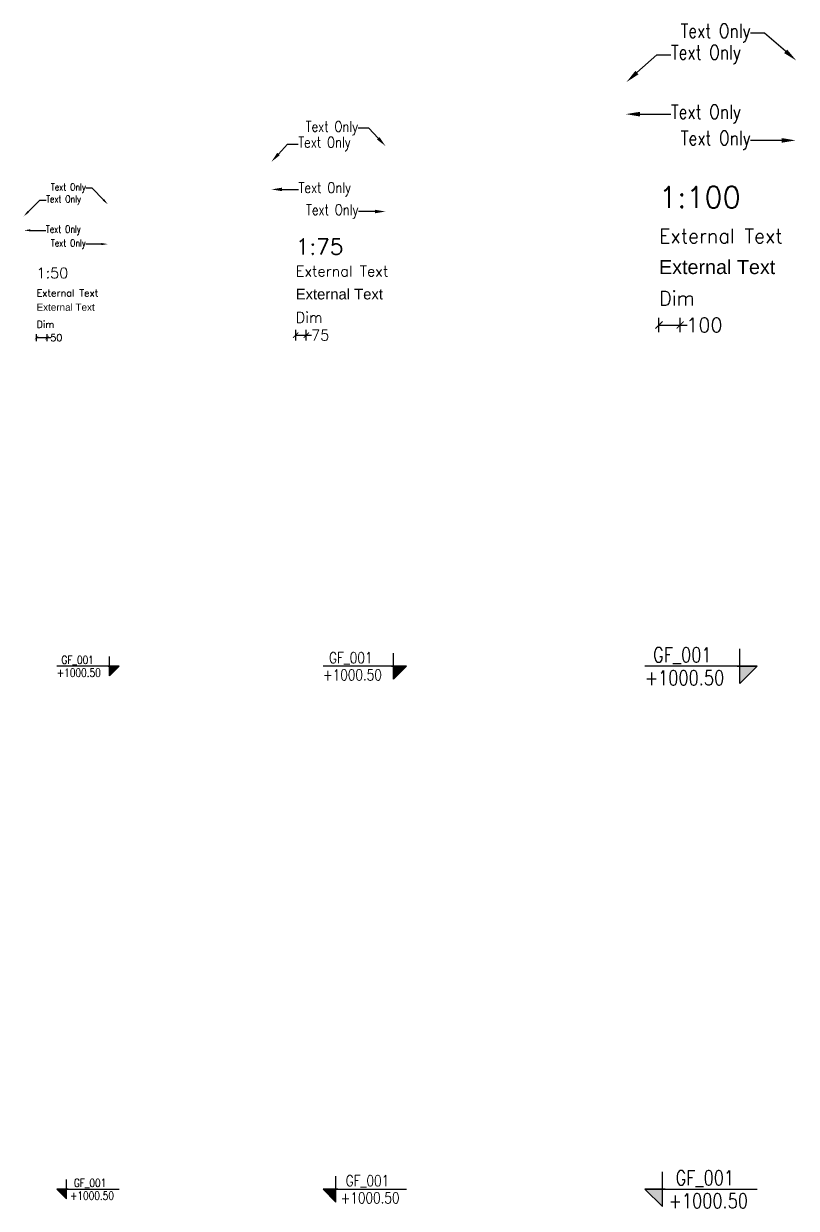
# Model space of a CAD drawing. Header units: millimetres. Extents: x 20588 to 267277, y 8853 to 162867.
# Drawn here: x 31021 to 41954, y 104691 to 121460 of the extents above; entities that cross this region are included whole.
import ezdxf
from ezdxf import colors
from ezdxf.entities.mleader import LeaderData, LeaderLine
from ezdxf.enums import TextEntityAlignment as Align
from ezdxf.math import Vec2, Vec3

# ---------------------------------------------------------------- set-up
doc = ezdxf.new("R2010")
doc.units = ezdxf.units.MM
doc.header["$MEASUREMENT"] = 0
doc.layers.get('Defpoints').update_dxf_attribs({"color": 8})
for name, color, linetype in [('Ano_Tag_Lvl', 95, 'Continuous'), ('Dim_Arc_100', 4, 'Continuous'), ('Dim_Arc_50', 4, 'Continuous'), ('Dim_Arc_75', 4, 'Continuous'), ('Hth_Section tag', 204, 'Continuous'), ('Txt_Arc', 95, 'Continuous'), ('Txt_Tag', 95, 'Continuous')]:
    doc.layers.add(name, color=color, linetype=linetype)
doc.styles.add('ARIAL', font='arial.ttf')
doc.styles.add('Jwalant', font='romans.shx', dxfattribs={"width": 0.8})
doc.styles.add('MSA_Standard', font='romans.shx')
doc.dimstyles.new('Msa_1_100', dxfattribs={"dimscale": 100, "dimtxt": 2, "dimasz": 1, "dimexe": 1, "dimexo": 0, "dimgap": 0, "dimtad": 0, "dimdec": 0, "dimzin": 0, "dimdsep": 46, "dimtxsty": 'MSA_Standard', "dimblk": 'ARCHTICK', "dimcen": 0.09, "dimclrd": 4, "dimclre": 4, "dimclrt": 6, "dimadec": 0, "dimazin": 0, "dimtfac": 1, "dimtdec": 0, "dimtofl": 0, "dimtmove": 0, "dimatfit": 3, "dimfxl": 0, "dimtolj": 1, "dimtzin": 0, "dimlwd": -1, "dimlwe": -1, "dimarcsym": 0})
doc.dimstyles.new('Msa_1_50', dxfattribs={"dimscale": 50, "dimtxt": 2, "dimasz": 1, "dimexe": 1, "dimexo": 0, "dimgap": 0, "dimtad": 0, "dimdec": 0, "dimzin": 0, "dimdsep": 46, "dimtxsty": 'MSA_Standard', "dimblk": 'ARCHTICK', "dimcen": 0.09, "dimclrd": 4, "dimclre": 4, "dimclrt": 6, "dimadec": 0, "dimazin": 0, "dimtfac": 1, "dimtdec": 0, "dimtofl": 0, "dimtmove": 0, "dimatfit": 3, "dimfxl": 0, "dimtolj": 1, "dimtzin": 0, "dimlwd": -1, "dimlwe": -1, "dimarcsym": 0})
doc.dimstyles.new('Msa_1_75', dxfattribs={"dimscale": 75, "dimtxt": 2, "dimasz": 1, "dimexe": 1, "dimexo": 0, "dimgap": 0, "dimtad": 0, "dimdec": 0, "dimzin": 0, "dimdsep": 46, "dimtxsty": 'MSA_Standard', "dimblk": 'ARCHTICK', "dimcen": 0, "dimclrd": 4, "dimclre": 4, "dimclrt": 6, "dimadec": 0, "dimazin": 0, "dimtfac": 1, "dimtdec": 0, "dimtofl": 0, "dimtmove": 0, "dimatfit": 3, "dimfxl": 0, "dimtolj": 1, "dimtzin": 0, "dimlwd": -1, "dimlwe": -1, "dimarcsym": 0})

# ---------------------------------------------------------------- blocks, each defined once
blk = doc.blocks.new('_ArchTick')
at = {"linetype": 'ByBlock', "const_width": 0.15}
blk.add_lwpolyline([(-0.5, -0.5), (0.5, 0.5)], dxfattribs=at)
blk = doc.blocks.new('*D0')
at = {"layer": 'Defpoints', "color": 0, "transparency": 16777216}
for p in [(31203, 116911), (31353, 117016), (31353, 116911)]:
    blk.add_point(p, dxfattribs=at)
at = {"layer": 'Dim_Arc_50', "color": 4, "transparency": 16777216}
for p, q in [((31203, 116966), (31203, 117066)), ((31353, 116966), (31353, 117066)), ((31203, 117016), (31353, 117016)), ((31353, 117016), (31403, 117016))]:
    blk.add_line(p, q, dxfattribs=at)
at = {"layer": 'Dim_Arc_50', "color": 4, "transparency": 16777216, "xscale": 50, "yscale": 50, "zscale": 50, "rotation": 180}
blk.add_blockref('_ArchTick', (31203, 117016), dxfattribs=at)
at = {"layer": 'Dim_Arc_50', "color": 4, "transparency": 16777216, "xscale": 50, "yscale": 50, "zscale": 50}
blk.add_blockref('_ArchTick', (31353, 117016), dxfattribs=at)
at = {"layer": 'Dim_Arc_50', "color": 6, "transparency": 16777216, "insert": (31484, 117016), "char_height": 100, "attachment_point": 5, "style": 'MSA_Standard'}
blk.add_mtext('\\A1;50', dxfattribs=at)
blk = doc.blocks.new('*D1')
at = {"layer": 'Defpoints', "color": 0, "transparency": 16777216}
for p in [(40311, 117194), (40011, 116984), (40311, 116984)]:
    blk.add_point(p, dxfattribs=at)
at = {"layer": 'Dim_Arc_100', "color": 4, "transparency": 16777216}
for p, q in [((40011, 117094), (40011, 117294)), ((40311, 117094), (40311, 117294)), ((40011, 117194), (40311, 117194)), ((40311, 117194), (40411, 117194))]:
    blk.add_line(p, q, dxfattribs=at)
at = {"layer": 'Dim_Arc_100', "color": 4, "transparency": 16777216, "xscale": 100, "yscale": 100, "zscale": 100, "rotation": 180}
blk.add_blockref('_ArchTick', (40011, 117194), dxfattribs=at)
at = {"layer": 'Dim_Arc_100', "color": 4, "transparency": 16777216, "xscale": 100, "yscale": 100, "zscale": 100}
blk.add_blockref('_ArchTick', (40311, 117194), dxfattribs=at)
at = {"layer": 'Dim_Arc_100', "color": 6, "transparency": 16777216, "insert": (40654, 117194), "char_height": 200, "attachment_point": 5, "style": 'MSA_Standard'}
blk.add_mtext('\\A1;100', dxfattribs=at)
blk = doc.blocks.new('*D20')
at = {"layer": 'Defpoints', "color": 0, "transparency": 16777216}
for p in [(35020, 117050), (34870, 116945), (35020, 116945)]:
    blk.add_point(p, dxfattribs=at)
at = {"layer": 'Dim_Arc_75', "color": 4, "transparency": 16777216}
for p, q in [((34870, 116975), (34870, 117125)), ((34870, 117050), (35020, 117050)), ((35020, 116975), (35020, 117125)), ((35020, 117050), (35095, 117050))]:
    blk.add_line(p, q, dxfattribs=at)
at = {"layer": 'Dim_Arc_75', "color": 4, "transparency": 16777216, "xscale": 75, "yscale": 75, "zscale": 75, "rotation": 180}
blk.add_blockref('_ArchTick', (34870, 117050), dxfattribs=at)
at = {"layer": 'Dim_Arc_75', "color": 4, "transparency": 16777216, "xscale": 75, "yscale": 75, "zscale": 75}
blk.add_blockref('_ArchTick', (35020, 117050), dxfattribs=at)
at = {"layer": 'Dim_Arc_75', "color": 6, "transparency": 16777216, "insert": (35217, 117050), "char_height": 150, "attachment_point": 5, "style": 'MSA_Standard'}
blk.add_mtext('\\A1;75', dxfattribs=at)
blk = doc.blocks.new('Anno_Section Line')
at = {"layer": 'Hth_Section tag'}
blk.add_hatch(color=256, dxfattribs=at).paths.add_polyline_path([(332708, 109763), (335309, 112364), (332708, 112364)])
for p, q in [((332708, 109763), (332708, 114966)), ((335309, 112364), (318506, 112364)), ((332305, 112364), (335309, 112364)), ((335309, 112364), (332305, 112364)), ((332305, 112364), (335309, 112364)), ((332708, 109763), (332708, 112364)), ((335309, 112364), (332708, 109763))]:
    blk.add_line(p, q)
at = {"layer": 'Txt_Tag', "linetype": 'ByBlock', "style": 'Jwalant', "width": 0.8}
blk.add_attdef('ELEVATIONNAME', text='', height=2220, dxfattribs=at).set_placement((318500, 115189), align=Align.TOP_LEFT)
at = {"layer": 'Txt_Tag', "style": 'Jwalant', "width": 0.8}
blk.add_attdef('ELEVATIONHEIGHT', text='', height=2220, dxfattribs=at).set_placement((318488, 111730), align=Align.TOP_LEFT)

msp = doc.modelspace()

# ---------------------------------------------------------------- block references
at = {"layer": 'Ano_Tag_Lvl'}
for p, xscale, yscale, zscale in [((12901.7, 104477.7), 0.07018758237023515, 0.07018758237023515, 0.07018758237023515), ((9682.4, 101734.7), 0.09459854014598554, 0.09459854014598554, 0.09459854014598554), ((14804.2, 106477.2), 0.05239253852392221, 0.05239253852392221, 0.05239253852392221)]:
    msp.add_blockref('Anno_Section Line', p, dxfattribs=dict(at, xscale=xscale, yscale=yscale, zscale=zscale)).add_auto_attribs({'ELEVATIONNAME': ' GF_001', 'ELEVATIONHEIGHT': '+1000.50'})
ref = msp.add_blockref('Anno_Section Line', (58791.5, 97074.5), dxfattribs=dict(at, xscale=-0.07018758237023515, yscale=0.07018758237023515, zscale=0.07018758237023515))
ref.add_attrib('ELEVATIONNAME', ' GF_001', dxfattribs={"layer": 'Txt_Tag', "linetype": 'ByBlock', "height": 155.82, "style": 'Jwalant', "width": 0.8}).set_placement((35492.9, 105159.3), align=Align.TOP_LEFT)
ref.add_attrib('ELEVATIONHEIGHT', '+1000.50', dxfattribs={"layer": 'Txt_Tag', "height": 155.82, "style": 'Jwalant', "width": 0.8}).set_placement((35505.6, 104916.5), align=Align.TOP_LEFT)
ref = msp.add_blockref('Anno_Section Line', (71532.4, 94331.6), dxfattribs=dict(at, xscale=-0.09459854014598554, yscale=0.09459854014598554, zscale=0.09459854014598554))
ref.add_attrib('ELEVATIONNAME', ' GF_001', dxfattribs={"layer": 'Txt_Tag', "linetype": 'ByBlock', "height": 210.01, "style": 'Jwalant', "width": 0.8}).set_placement((40130.7, 105228.3), align=Align.TOP_LEFT)
ref.add_attrib('ELEVATIONHEIGHT', '+1000.50', dxfattribs={"layer": 'Txt_Tag', "height": 210.01, "style": 'Jwalant', "width": 0.8}).set_placement((40147.8, 104901), align=Align.TOP_LEFT)
ref = msp.add_blockref('Anno_Section Line', (49059.2, 99074), dxfattribs=dict(at, xscale=-0.05239253852392221, yscale=0.05239253852392221, zscale=0.05239253852392221))
ref.add_attrib('ELEVATIONNAME', ' GF_001', dxfattribs={"layer": 'Txt_Tag', "linetype": 'ByBlock', "height": 116.31, "style": 'Jwalant', "width": 0.8}).set_placement((31667.7, 105109.1), align=Align.TOP_LEFT)
ref.add_attrib('ELEVATIONHEIGHT', '+1000.50', dxfattribs={"layer": 'Txt_Tag', "height": 116.31, "style": 'Jwalant', "width": 0.8}).set_placement((31677.2, 104927.8), align=Align.TOP_LEFT)

# ---------------------------------------------------------------- texts
at = {"layer": 'Dim_Arc_100', "attachment_point": 1, "style": 'MSA_Standard'}
for insert, char_height, width in [((40011.3, 117672.7), 200, 428.571), ((34870.4, 117377), 150, 214.286), ((31203, 117255.2), 100, 214.286)]:
    msp.add_mtext('Dim', dxfattribs=dict(at, insert=insert, char_height=char_height, width=width))
at = {"layer": 'Txt_Arc', "style": 'MSA_Standard'}
for s, height, p in [('1:100', 300, (40011.3, 118853)), ('1:75', 225, (34870.4, 118191.3)), ('1:50', 150, (31203, 117855.6))]:
    msp.add_text(s, height=height, dxfattribs=at).set_placement(p)
at = {"layer": 'Txt_Arc', "attachment_point": 1}
for insert, char_height, width, style in [((40011.3, 118554.4), 200, 3492.006, 'MSA_Standard'), ((40011.3, 118115.4), 200, 3492.006, 'ARIAL'), ((34870.4, 118031.7), 150, 1590.556, 'MSA_Standard'), ((31203, 117696), 100, 1755.875, 'MSA_Standard'), ((34870.4, 117706.5), 150, 1575.955, 'ARIAL'), ((31203, 117495.9), 100, 1755.875, 'ARIAL')]:
    msp.add_mtext('External Text', dxfattribs=dict(at, insert=insert, char_height=char_height, width=width, style=style))

# ---------------------------------------------------------------- dimensions: what is measured, and where the dimension line sits
at = {"layer": 'Dim_Arc_100'}
dim = msp.add_linear_dim(base=(40311.3, 117193.6), p1=(40011.3, 116984.3), p2=(40311.3, 116984.3), text='100', dimstyle='Msa_1_100', dxfattribs=at)
dim.commit()
dim.dimension.update_dxf_attribs({"geometry": '*D1', "text_midpoint": (40654.2, 117193.6)})
at = {"layer": 'Dim_Arc_50'}
dim = msp.add_linear_dim(base=(31353, 117015.6), p1=(31203, 116911), p2=(31353, 116911), text='50', dimstyle='Msa_1_50', dxfattribs=at)
dim.commit()
dim.dimension.update_dxf_attribs({"geometry": '*D0', "text_midpoint": (31483.9, 117015.6)})
at = {"layer": 'Dim_Arc_75'}
dim = msp.add_linear_dim(base=(35020.4, 117049.9), p1=(34870.4, 116945.3), p2=(35020.4, 116945.3), text='75', dimstyle='Msa_1_75', dxfattribs=at)
dim.commit()
dim.dimension.update_dxf_attribs({"geometry": '*D20', "text_midpoint": (35216.8, 117049.9)})

# ---------------------------------------------------------------- leaders
at = {"layer": 'Txt_Arc'}
ml = msp.add_multileader_mtext('Standard', dxfattribs=at)
ml.set_content('{\\Fsimplex|c0;Text Only}', color=256, style='Jwalant')
ml.set_leader_properties()
ml.build(insert=Vec2(0, 0))
ml.multileader.update_dxf_attribs({"dogleg_length": 200, "arrow_head_size": 200})
ctx = ml.context
ctx.base_point, ctx.char_height, ctx.arrow_head_size, ctx.landing_gap_size, ctx.plane_origin = Vec3(40167.3, 121326.3), 200, 200, 1, Vec3(42135.8, 120938.1)
ctx.text_align_type = 2
notes = []
notes.append((ctx, [(0, (1, 1, 0), (41505.2, 121326.3), (-1, 0), 200, [(0, [(41954.3, 120938.1)], 0, [])])]))
ctx.mtext.insert, ctx.mtext.width, ctx.mtext.alignment, ctx.mtext.flow_direction = Vec3(41304.2, 121459.6), 1135.911, 3, 5
ml = msp.add_multileader_mtext('Standard', dxfattribs=at)
ml.set_content('{\\Fsimplex|c0;Text Only}', color=256, style='Jwalant')
ml.set_leader_properties()
ml.build(insert=Vec2(0, 0))
ml.multileader.update_dxf_attribs({"text_right_attachment_type": 6, "dogleg_length": 200, "arrow_head_size": 200})
ctx = ml.context
ctx.base_point, ctx.char_height, ctx.arrow_head_size, ctx.landing_gap_size, ctx.plane_origin = Vec3(40178.7, 121021), 200, 200, 1, Vec3(39348.1, 120632.8)
ctx.right_attachment = 6
notes.append((ctx, [(0, (1, 1, 0), (39978.7, 121021), (1, 0), 200, [(0, [(39550.7, 120632.8)], 0, [])])]))
ctx.mtext.insert, ctx.mtext.width, ctx.mtext.flow_direction = Vec3(40179.7, 121154.3), 1135.911, 5
ml = msp.add_multileader_mtext('Standard', dxfattribs=at)
ml.set_content('{\\Fsimplex|c0;Text Only}', color=256, style='Jwalant')
ml.set_leader_properties()
ml.build(insert=Vec2(0, 0))
ml.multileader.update_dxf_attribs({"has_dogleg": 0, "text_right_attachment_type": 6, "dogleg_length": 1, "arrow_head_size": 200})
ctx = ml.context
ctx.base_point, ctx.char_height, ctx.arrow_head_size, ctx.landing_gap_size, ctx.plane_origin = Vec3(40179.2, 120179.1), 200, 200, 1, Vec3(39541, 120179.1)
ctx.right_attachment = 6
notes.append((ctx, [(0, (1, 1, 0), (40178.2, 120179.1), (1, 0), 1, [(0, [(39541, 120179.1)], 0, [])])]))
ctx.mtext.insert, ctx.mtext.flow_direction = Vec3(40180.2, 120312.4), 5
ml = msp.add_multileader_mtext('Standard', dxfattribs=at)
ml.set_content('{\\Fsimplex|c0;Text Only}', color=256, style='Jwalant')
ml.set_leader_properties()
ml.build(insert=Vec2(0, 0))
ml.multileader.update_dxf_attribs({"dogleg_length": 150, "arrow_head_size": 150})
ctx = ml.context
ctx.base_point, ctx.char_height, ctx.arrow_head_size, ctx.landing_gap_size, ctx.plane_origin = Vec3(34900.8, 119979.8), 150, 150, 1, Vec3(36288.9, 119727.7)
ctx.text_align_type = 2
notes.append((ctx, [(0, (1, 1, 0), (35904, 119979.8), (-1, 0), 150, [(0, [(36141.6, 119727.7)], 0, [])])]))
ctx.mtext.insert, ctx.mtext.width, ctx.mtext.alignment, ctx.mtext.flow_direction = Vec3(35753, 120079.8), 851.119, 3, 5
ml = msp.add_multileader_mtext('Standard', dxfattribs=at)
ml.set_content('{\\Fsimplex|c0;Text Only}', color=256, style='Jwalant')
ml.set_leader_properties()
ml.build(insert=Vec2(0, 0))
ml.multileader.update_dxf_attribs({"has_dogleg": 0, "dogleg_length": 1, "arrow_head_size": 200})
ctx = ml.context
ctx.base_point, ctx.char_height, ctx.arrow_head_size, ctx.landing_gap_size, ctx.plane_origin = Vec3(40177.9, 119807.7), 200, 200, 1, Vec3(41945.8, 119807.7)
ctx.text_align_type = 2
notes.append((ctx, [(0, (1, 1, 0), (41308.5, 119807.7), (-1, 0), 1, [(0, [(41945.8, 119807.7)], 0, [])])]))
ctx.mtext.insert, ctx.mtext.alignment, ctx.mtext.flow_direction = Vec3(41306.5, 119941.1), 3, 5
ml = msp.add_multileader_mtext('Standard', dxfattribs=at)
ml.set_content('{\\Fsimplex|c0;Text Only}', color=256, style='Jwalant')
ml.set_leader_properties()
ml.build(insert=Vec2(0, 0))
ml.multileader.update_dxf_attribs({"text_right_attachment_type": 6, "dogleg_length": 150, "arrow_head_size": 150})
ctx = ml.context
ctx.base_point, ctx.char_height, ctx.arrow_head_size, ctx.landing_gap_size, ctx.plane_origin = Vec3(34906.2, 119756.3), 150, 150, 1, Vec3(34371.3, 119504.2)
ctx.right_attachment = 6
notes.append((ctx, [(0, (1, 1, 0), (34756.2, 119756.3), (1, 0), 150, [(0, [(34526.2, 119504.2)], 0, [])])]))
ctx.mtext.insert, ctx.mtext.width, ctx.mtext.flow_direction = Vec3(34907.2, 119856.3), 851.119, 5
ml = msp.add_multileader_mtext('Standard', dxfattribs=at)
ml.set_content('{\\Fsimplex|c0;Text Only}', color=256, style='Jwalant')
ml.set_leader_properties()
ml.build(insert=Vec2(0, 0))
ml.multileader.update_dxf_attribs({"dogleg_length": 90, "arrow_head_size": 90})
ctx = ml.context
ctx.base_point, ctx.char_height, ctx.arrow_head_size, ctx.landing_gap_size, ctx.plane_origin = Vec3(31331.3, 119130.2), 100, 90, 1, Vec3(32300.3, 118902.9)
ctx.text_align_type = 2
notes.append((ctx, [(0, (1, 1, 0), (31991.6, 119130.2), (-1, 0), 90, [(0, [(32211.3, 118902.9)], 0, [])])]))
ctx.mtext.insert, ctx.mtext.width, ctx.mtext.alignment, ctx.mtext.flow_direction = Vec3(31900.6, 119196.9), 568.225, 3, 5
ml = msp.add_multileader_mtext('Standard', dxfattribs=at)
ml.set_content('{\\Fsimplex|c0;Text Only}', color=256, style='Jwalant')
ml.set_leader_properties()
ml.build(insert=Vec2(0, 0))
ml.multileader.update_dxf_attribs({"has_dogleg": 0, "text_right_attachment_type": 6, "dogleg_length": 1, "arrow_head_size": 150})
ctx = ml.context
ctx.base_point, ctx.char_height, ctx.arrow_head_size, ctx.landing_gap_size, ctx.plane_origin = Vec3(34910.6, 119113.5), 150, 150, 1, Vec3(34526.8, 119113.5)
ctx.right_attachment = 6
notes.append((ctx, [(0, (1, 1, 0), (34909.6, 119113.5), (1, 0), 1, [(0, [(34526.8, 119113.5)], 0, [])])]))
ctx.mtext.insert, ctx.mtext.flow_direction = Vec3(34911.6, 119213.5), 5
ml = msp.add_multileader_mtext('Standard', dxfattribs=at)
ml.set_content('{\\Fsimplex|c0;Text Only}', color=256, style='Jwalant')
ml.set_leader_properties()
ml.build(insert=Vec2(0, 0))
ml.multileader.update_dxf_attribs({"text_right_attachment_type": 6, "dogleg_length": 90, "arrow_head_size": 90})
ctx = ml.context
ctx.base_point, ctx.char_height, ctx.arrow_head_size, ctx.landing_gap_size, ctx.plane_origin = Vec3(31337.5, 118960.6), 100, 90, 1, Vec3(30938.8, 118733.3)
ctx.right_attachment = 6
notes.append((ctx, [(0, (1, 1, 0), (31247.5, 118960.6), (1, 0), 90, [(0, [(31021.3, 118733.3)], 0, [])])]))
ctx.mtext.insert, ctx.mtext.width, ctx.mtext.flow_direction = Vec3(31338.5, 119027.3), 568.225, 5
ml = msp.add_multileader_mtext('Standard', dxfattribs=at)
ml.set_content('{\\Fsimplex|c0;Text Only}', color=256, style='Jwalant')
ml.set_leader_properties()
ml.build(insert=Vec2(0, 0))
ml.multileader.update_dxf_attribs({"has_dogleg": 0, "dogleg_length": 1, "arrow_head_size": 150})
ctx = ml.context
ctx.base_point, ctx.char_height, ctx.arrow_head_size, ctx.landing_gap_size, ctx.plane_origin = Vec3(34910.9, 118800.7), 150, 150, 1, Vec3(36142.4, 118800.7)
ctx.text_align_type = 2
notes.append((ctx, [(0, (1, 1, 0), (35759.6, 118800.7), (-1, 0), 1, [(0, [(36142.4, 118800.7)], 0, [])])]))
ctx.mtext.insert, ctx.mtext.alignment, ctx.mtext.flow_direction = Vec3(35757.6, 118900.7), 3, 5
ml = msp.add_multileader_mtext('Standard', dxfattribs=at)
ml.set_content('{\\Fsimplex|c0;Text Only}', color=256, style='Jwalant')
ml.set_leader_properties()
ml.build(insert=Vec2(0, 0))
ml.multileader.update_dxf_attribs({"has_dogleg": 0, "text_right_attachment_type": 6, "dogleg_length": 1, "arrow_head_size": 90})
ctx = ml.context
ctx.base_point, ctx.char_height, ctx.arrow_head_size, ctx.landing_gap_size, ctx.plane_origin = Vec3(31334.7, 118534.5), 100, 90, 1, Vec3(31024.9, 118534.5)
ctx.right_attachment = 6
notes.append((ctx, [(0, (1, 1, 0), (31333.7, 118534.5), (1, 0), 1, [(0, [(31024.9, 118534.5)], 0, [])])]))
ctx.mtext.insert, ctx.mtext.flow_direction = Vec3(31335.7, 118601.2), 5
ml = msp.add_multileader_mtext('Standard', dxfattribs=at)
ml.set_content('{\\Fsimplex|c0;Text Only}', color=256, style='Jwalant')
ml.set_leader_properties()
ml.build(insert=Vec2(0, 0))
ml.multileader.update_dxf_attribs({"has_dogleg": 0, "dogleg_length": 1, "arrow_head_size": 90})
ctx = ml.context
ctx.base_point, ctx.char_height, ctx.arrow_head_size, ctx.landing_gap_size, ctx.plane_origin = Vec3(31335.3, 118339.9), 100, 90, 1, Vec3(32211, 118339.9)
ctx.text_align_type = 2
notes.append((ctx, [(0, (1, 1, 0), (31902.1, 118339.9), (-1, 0), 1, [(0, [(32211, 118339.9)], 0, [])])]))
ctx.mtext.insert, ctx.mtext.alignment, ctx.mtext.flow_direction = Vec3(31900.1, 118406.6), 3, 5
for ctx, leaders in notes:
    for number, flags, end, landing, length, lines in leaders:
        leader = LeaderData()
        leader.index, (leader.has_last_leader_line, leader.has_dogleg_vector, leader.attachment_direction) = number, flags
        leader.last_leader_point, leader.dogleg_vector, leader.dogleg_length = Vec3(end), Vec3(landing), length
        for number, points, colour, breaks in lines:
            line = LeaderLine()
            line.index, line.vertices, line.color, line.breaks = number, Vec3.list(points), colors.encode_raw_color(colour), breaks
            leader.lines.append(line)
        ctx.leaders.append(leader)

doc.saveas('drawing.dxf')
